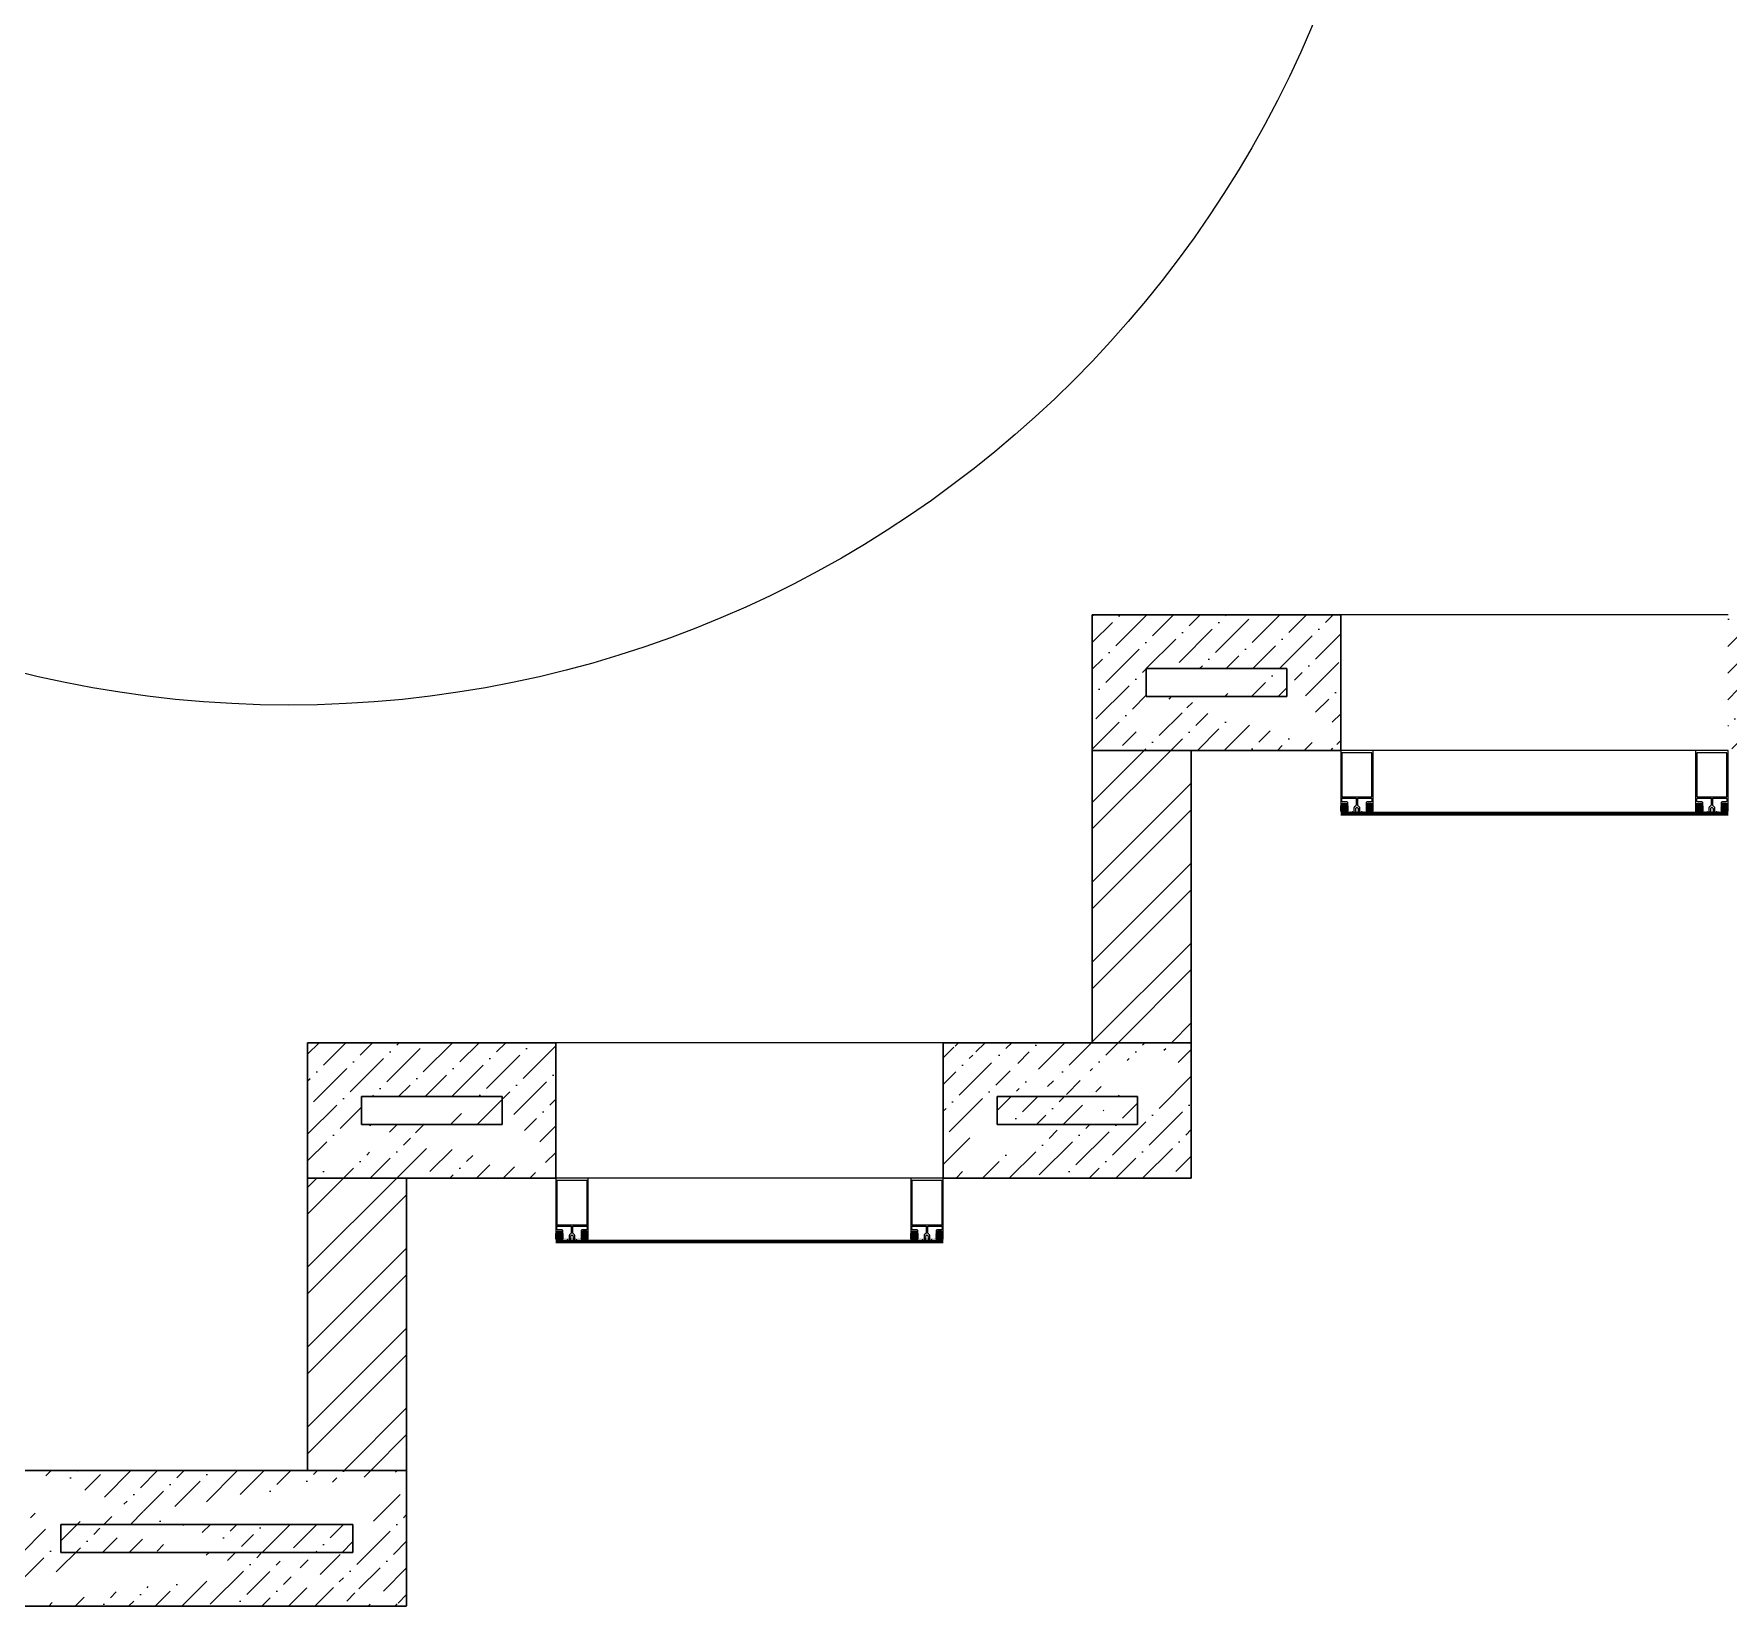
# Model space of a CAD drawing. Header units: millimetres. Extents: x 8275 to 147087, y -297470 to -191881.
# Drawn here: x 59663 to 63599, y -253864 to -250211 of the extents above; entities that cross this region are included whole.
import ezdxf

# ---------------------------------------------------------------- set-up
doc = ezdxf.new("R2010")
doc.units = ezdxf.units.MM
doc.header["$LTSCALE"] = 250
doc.header["$MEASUREMENT"] = 0
for name, color, linetype, lineweight in [('ele', 51, 'Continuous', 18), ('hatch', 9, 'Continuous', 0), ('wall', 1, 'Continuous', 30), ('win', 4, 'Continuous', 20)]:
    doc.layers.add(name, color=color, linetype=linetype, lineweight=lineweight)
doc.layers.add('FUR', color=140, linetype='Continuous')
pattern_1 = [(45, (-6686.7244, -321362.3454), (2e-16, 2.326009148), [4.93421053, -1.64473684]), (135, (-6685.5614, -321361.1824), (2e-16, 2.326009148), [4.93421053, -1.64473684])]
pattern_2 = [(45, (-6686.72, -321362.35), (-92.80777, 92.80777), []), (45, (-6624.85, -321362.35), (-92.80777, 92.80777), [])]
pattern_3 = [(45, (-6686.724, -321362.345), (23.201941, 85.073785), [109.375, -21.875, 0, -21.875])]

msp = doc.modelspace()

# ---------------------------------------------------------------- hatches: boundary and pattern name
at = {"layer": 'hatch'}
h = msp.add_hatch(dxfattribs=at)
h.set_pattern_fill('ANSI36', color=256, scale=350, style=0)
h.set_pattern_definition(pattern_3)
edge = h.paths.add_edge_path()
edge.add_arc((79429.6, -274746.3), 27677.2, 120.69566, 120.69629)
edge.add_line((65193.7, -251011), (65226.8, -251066.9))
edge.add_line((65129.7, -250903.3), (65129.8, -250903.5))
edge.add_line((65237.2, -250839.5), (65398, -251110.3))
edge.add_line((64176.2, -251875.8), (63598.2, -251875.8))
edge.add_line((63723.2, -251750.8), (63723.2, -251685.8))
edge.add_line((63598.2, -251875.8), (63598.2, -251560.8))
edge.add_line((64119.2, -251685.8), (63723.2, -251685.8))
edge.add_line((64138.7, -251750.8), (63723.2, -251750.8))
edge.add_line((64081.9, -251560.8), (63598.2, -251560.8))
edge.add_arc((80749.1, -276969.2), 30072.2, 120.69539, 123.44265)
edge.add_arc((80749.1, -276969.2), 30197.2, 120.93257, 123.37134)
edge.add_arc((80749.1, -276969.2), 30262.2, 120.93206, 123.33443)
edge.add_arc((80749.1, -276969.2), 30387.2, 120.69539, 123.2638)
h = msp.add_hatch(dxfattribs=at)
h.set_pattern_fill('ANSI36', color=256, scale=350, style=0)
h.set_pattern_definition(pattern_3)
edge = h.paths.add_edge_path()
edge.add_line((62574.2, -251750.8), (62574.2, -251685.8))
edge.add_line((62699.2, -251875.8), (62699.2, -251560.8))
edge.add_line((62574.2, -251750.8), (62247.2, -251750.8))
edge.add_line((62699.2, -251875.8), (62122.2, -251875.8))
edge.add_line((62574.2, -251685.8), (62247.2, -251685.8))
edge.add_line((62699.2, -251560.8), (62122.2, -251560.8))
edge.add_line((62247.2, -251685.8), (62247.2, -251750.8))
edge.add_line((62122.2, -251560.8), (62122.2, -251875.8))
h = msp.add_hatch(dxfattribs=at)
h.set_pattern_fill('ANSI32', color=256, scale=350, style=0)
h.set_pattern_definition(pattern_2)
h.paths.add_polyline_path([(62352.2, -251875.8), (62122.2, -251875.8), (62122.2, -252555.1), (62352.2, -252555.1)])
h = msp.add_hatch(dxfattribs=at)
h.set_pattern_fill('AR-HBONE', color=256, scale=0.411184, style=0)
h.set_pattern_definition(pattern_1)
h.paths.add_polyline_path([(62704.8, -252002.6), (62704.8, -252004.6), (62710.2, -252004.6), (62710.2, -252002.6)], flags=16)
h.paths.add_polyline_path([(62769.1, -252002.6), (62769.1, -252004.6), (62763.6, -252004.6), (62763.6, -252002.6)], flags=16)
edge = h.paths.add_edge_path()
edge.add_arc((62715, -252016.8), 0.685, 180, 360, ccw=False)
edge.add_arc((62713.7, -252016.8), 0.685, 180, 360, ccw=False)
edge.add_arc((62712.3, -252016.8), 0.685, 180, 360, ccw=False)
edge.add_arc((62710.9, -252016.8), 0.685, -180, 0, ccw=False)
edge.add_arc((62709.6, -252016.8), 0.685, -180, 0, ccw=False)
edge.add_arc((62708.2, -252016.8), 0.685, 180, 360, ccw=False)
edge.add_arc((62706.8, -252016.8), 0.685, 180, 360, ccw=False)
edge.add_arc((62705.4, -252016.8), 0.685, -180, 0, ccw=False)
edge.add_arc((62704.1, -252016.8), 0.685, 180, 360, ccw=False)
edge.add_arc((62702.7, -252016.8), 0.685, -180, 0, ccw=False)
edge.add_arc((62701.3, -252016.8), 0.685, 180, 360, ccw=False)
edge.add_arc((62700, -252016.8), 0.685, -180, 0, ccw=False)
edge.add_line((62699.3, -252016.8), (62699.3, -252004.6))
edge.add_line((62699.3, -252004.6), (62703.1, -252004.6))
edge.add_line((62703.1, -252004.6), (62703.1, -252002.6))
edge.add_line((62703.1, -252002.6), (62701.3, -252002.6))
edge.add_line((62701.3, -252002.6), (62703, -251999.1))
edge.add_line((62703, -251999.1), (62711.9, -251999.1))
edge.add_line((62711.9, -251999.1), (62713.7, -252002.6))
edge.add_line((62713.7, -252002.6), (62711.9, -252002.6))
edge.add_line((62711.9, -252002.6), (62711.9, -252004.6))
edge.add_line((62711.9, -252004.6), (62715.7, -252004.6))
edge.add_line((62715.7, -252004.6), (62715.7, -252016.8))
edge.add_arc((62758.8, -252016.7), 0.685, 180, 360)
edge.add_arc((62760.2, -252016.7), 0.685, 180, 360)
edge.add_arc((62761.5, -252016.7), 0.685, 180, 360)
edge.add_arc((62762.9, -252016.7), 0.685, 180, 360)
edge.add_arc((62764.3, -252016.7), 0.685, 180, 360)
edge.add_arc((62765.6, -252016.7), 0.685, 180, 360)
edge.add_arc((62767, -252016.7), 0.685, 180, 360)
edge.add_arc((62768.4, -252016.7), 0.685, 180, 360)
edge.add_arc((62769.8, -252016.7), 0.685, 180, 360)
edge.add_arc((62771.1, -252016.7), 0.685, 180, 360)
edge.add_arc((62772.5, -252016.7), 0.685, 180, 360)
edge.add_arc((62773.9, -252016.7), 0.685, 180, 360)
edge.add_line((62774.6, -252016.7), (62774.6, -252004.6))
edge.add_line((62774.6, -252004.6), (62770.7, -252004.6))
edge.add_line((62770.7, -252004.6), (62770.7, -252002.6))
edge.add_line((62770.7, -252002.6), (62772.5, -252002.6))
edge.add_line((62772.5, -252002.6), (62770.9, -251999.1))
edge.add_line((62770.9, -251999.1), (62761.9, -251999.1))
edge.add_line((62761.9, -251999.1), (62760.2, -252002.6))
edge.add_line((62760.2, -252002.6), (62761.9, -252002.6))
edge.add_line((62761.9, -252002.6), (62761.9, -252004.6))
edge.add_line((62761.9, -252004.6), (62758.1, -252004.6))
edge.add_line((62758.1, -252004.6), (62758.1, -252016.7))
h = msp.add_hatch(dxfattribs=at)
h.set_pattern_fill('AR-HBONE', color=256, scale=0.411184, style=0)
h.set_pattern_definition(pattern_1)
h.paths.add_polyline_path([(63529.4, -252002.6), (63529.4, -252004.6), (63534.9, -252004.6), (63534.9, -252002.6)], flags=16)
h.paths.add_polyline_path([(63593.7, -252002.6), (63593.7, -252004.6), (63588.2, -252004.6), (63588.2, -252002.6)], flags=16)
edge = h.paths.add_edge_path()
edge.add_arc((63539.7, -252016.8), 0.685, 180, 360, ccw=False)
edge.add_arc((63538.3, -252016.8), 0.685, 180, 360, ccw=False)
edge.add_arc((63536.9, -252016.8), 0.685, 180, 360, ccw=False)
edge.add_arc((63535.5, -252016.8), 0.685, -180, 0, ccw=False)
edge.add_arc((63534.2, -252016.8), 0.685, -180, 0, ccw=False)
edge.add_arc((63532.8, -252016.8), 0.685, 180, 360, ccw=False)
edge.add_arc((63531.4, -252016.8), 0.685, 180, 360, ccw=False)
edge.add_arc((63530.1, -252016.8), 0.685, -180, 0, ccw=False)
edge.add_arc((63528.7, -252016.8), 0.685, 180, 360, ccw=False)
edge.add_arc((63527.3, -252016.8), 0.685, -180, 0, ccw=False)
edge.add_arc((63526, -252016.8), 0.685, 180, 360, ccw=False)
edge.add_arc((63524.6, -252016.8), 0.685, -180, 0, ccw=False)
edge.add_line((63523.9, -252016.8), (63523.9, -252004.6))
edge.add_line((63523.9, -252004.6), (63527.7, -252004.6))
edge.add_line((63527.7, -252004.6), (63527.7, -252002.6))
edge.add_line((63527.7, -252002.6), (63526, -252002.6))
edge.add_line((63526, -252002.6), (63527.6, -251999.1))
edge.add_line((63527.6, -251999.1), (63536.5, -251999.1))
edge.add_line((63536.5, -251999.1), (63538.3, -252002.6))
edge.add_line((63538.3, -252002.6), (63536.5, -252002.6))
edge.add_line((63536.5, -252002.6), (63536.5, -252004.6))
edge.add_line((63536.5, -252004.6), (63540.3, -252004.6))
edge.add_line((63540.3, -252004.6), (63540.3, -252016.8))
edge.add_arc((63583.4, -252016.7), 0.685, 180, 360)
edge.add_arc((63584.8, -252016.7), 0.685, 180, 360)
edge.add_arc((63586.2, -252016.7), 0.685, 180, 360)
edge.add_arc((63587.5, -252016.7), 0.685, 180, 360)
edge.add_arc((63588.9, -252016.7), 0.685, 180, 360)
edge.add_arc((63590.3, -252016.7), 0.685, 180, 360)
edge.add_arc((63591.6, -252016.7), 0.685, 180, 360)
edge.add_arc((63593, -252016.7), 0.685, 180, 360)
edge.add_arc((63594.4, -252016.7), 0.685, 180, 360)
edge.add_arc((63595.7, -252016.7), 0.685, 180, 360)
edge.add_arc((63597.1, -252016.7), 0.685, 180, 360)
edge.add_arc((63598.5, -252016.7), 0.685, 180, 360)
edge.add_line((63599.2, -252016.7), (63599.2, -252004.6))
edge.add_line((63599.2, -252004.6), (63595.3, -252004.6))
edge.add_line((63595.3, -252004.6), (63595.3, -252002.6))
edge.add_line((63595.3, -252002.6), (63597.1, -252002.6))
edge.add_line((63597.1, -252002.6), (63595.5, -251999.1))
edge.add_line((63595.5, -251999.1), (63586.5, -251999.1))
edge.add_line((63586.5, -251999.1), (63584.8, -252002.6))
edge.add_line((63584.8, -252002.6), (63586.6, -252002.6))
edge.add_line((63586.6, -252002.6), (63586.6, -252004.6))
edge.add_line((63586.6, -252004.6), (63582.7, -252004.6))
edge.add_line((63582.7, -252004.6), (63582.7, -252016.7))
h = msp.add_hatch(dxfattribs=at)
h.set_pattern_fill('ANSI36', color=256, scale=350, style=0)
h.set_pattern_definition(pattern_3)
edge = h.paths.add_edge_path()
edge.add_line((60750.8, -252745.1), (60750.8, -252680.1))
edge.add_line((60875.8, -252870.1), (60875.8, -252555.1))
edge.add_line((60750.8, -252745.1), (60424.3, -252745.1))
edge.add_line((60875.8, -252870.1), (60299.3, -252870.1))
edge.add_line((60750.8, -252680.1), (60424.3, -252680.1))
edge.add_line((60875.8, -252555.1), (60299.3, -252555.1))
edge.add_line((60424.3, -252680.1), (60424.3, -252745.1))
edge.add_line((60299.3, -252555.1), (60299.3, -252870.1))
h = msp.add_hatch(dxfattribs=at)
h.set_pattern_fill('ANSI36', color=256, scale=350, style=0)
h.set_pattern_definition(pattern_3)
edge = h.paths.add_edge_path()
edge.add_line((61900.8, -252745.1), (61900.8, -252680.1))
edge.add_line((61775.8, -252870.1), (61775.8, -252555.1))
edge.add_line((62227.2, -252680.1), (62227.2, -252745.1))
edge.add_line((62352.2, -252555.1), (62352.2, -252870.1))
edge.add_line((62227.2, -252745.1), (61900.8, -252745.1))
edge.add_line((62352.2, -252870.1), (61775.8, -252870.1))
edge.add_line((62227.2, -252680.1), (61900.8, -252680.1))
edge.add_line((62352.2, -252555.1), (61775.8, -252555.1))
h = msp.add_hatch(dxfattribs=at)
h.set_pattern_fill('ANSI32', color=256, scale=350, style=0)
h.set_pattern_definition(pattern_2)
h.paths.add_polyline_path([(60299.3, -253549.3), (60529.3, -253549.3), (60529.3, -252870.1), (60299.3, -252870.1)])
h = msp.add_hatch(dxfattribs=at)
h.set_pattern_fill('AR-HBONE', color=256, scale=0.411184, style=0)
h.set_pattern_definition(pattern_1)
h.paths.add_polyline_path([(60881.3, -252996.8), (60881.3, -252998.8), (60886.8, -252998.8), (60886.8, -252996.8)], flags=16)
h.paths.add_polyline_path([(60945.6, -252996.8), (60945.6, -252998.8), (60940.1, -252998.8), (60940.1, -252996.8)], flags=16)
edge = h.paths.add_edge_path()
edge.add_arc((60891.6, -253011), 0.685, 180, 360, ccw=False)
edge.add_arc((60890.2, -253011), 0.685, 180, 360, ccw=False)
edge.add_arc((60888.8, -253011), 0.685, 180, 360, ccw=False)
edge.add_arc((60887.5, -253011), 0.685, -180, 0, ccw=False)
edge.add_arc((60886.1, -253011), 0.685, -180, 0, ccw=False)
edge.add_arc((60884.7, -253011), 0.685, 180, 360, ccw=False)
edge.add_arc((60883.3, -253011), 0.685, 180, 360, ccw=False)
edge.add_arc((60882, -253011), 0.685, -180, 0, ccw=False)
edge.add_arc((60880.6, -253011), 0.685, 180, 360, ccw=False)
edge.add_arc((60879.2, -253011), 0.685, -180, 0, ccw=False)
edge.add_arc((60877.9, -253011), 0.685, 180, 360, ccw=False)
edge.add_arc((60876.5, -253011), 0.685, -180, 0, ccw=False)
edge.add_line((60875.8, -253011), (60875.8, -252998.8))
edge.add_line((60875.8, -252998.8), (60879.6, -252998.8))
edge.add_line((60879.6, -252998.8), (60879.6, -252996.8))
edge.add_line((60879.6, -252996.8), (60877.9, -252996.8))
edge.add_line((60877.9, -252996.8), (60879.5, -252993.3))
edge.add_line((60879.5, -252993.3), (60888.4, -252993.3))
edge.add_line((60888.4, -252993.3), (60890.2, -252996.8))
edge.add_line((60890.2, -252996.8), (60888.4, -252996.8))
edge.add_line((60888.4, -252996.8), (60888.4, -252998.8))
edge.add_line((60888.4, -252998.8), (60892.3, -252998.8))
edge.add_line((60892.3, -252998.8), (60892.3, -253011))
edge.add_arc((60935.3, -253010.9), 0.685, 180, 360)
edge.add_arc((60936.7, -253010.9), 0.685, 180, 360)
edge.add_arc((60938.1, -253010.9), 0.685, 180, 360)
edge.add_arc((60939.4, -253010.9), 0.685, 180, 360)
edge.add_arc((60940.8, -253010.9), 0.685, 180, 360)
edge.add_arc((60942.2, -253010.9), 0.685, 180, 360)
edge.add_arc((60943.5, -253010.9), 0.685, 180, 360)
edge.add_arc((60944.9, -253010.9), 0.685, 180, 360)
edge.add_arc((60946.3, -253010.9), 0.685, 180, 360)
edge.add_arc((60947.7, -253010.9), 0.685, 180, 360)
edge.add_arc((60949, -253010.9), 0.685, 180, 360)
edge.add_arc((60950.4, -253010.9), 0.685, 180, 360)
edge.add_line((60951.1, -253010.9), (60951.1, -252998.8))
edge.add_line((60951.1, -252998.8), (60947.2, -252998.8))
edge.add_line((60947.2, -252998.8), (60947.2, -252996.8))
edge.add_line((60947.2, -252996.8), (60949, -252996.8))
edge.add_line((60949, -252996.8), (60947.4, -252993.3))
edge.add_line((60947.4, -252993.3), (60938.4, -252993.3))
edge.add_line((60938.4, -252993.3), (60936.7, -252996.8))
edge.add_line((60936.7, -252996.8), (60938.5, -252996.8))
edge.add_line((60938.5, -252996.8), (60938.5, -252998.8))
edge.add_line((60938.5, -252998.8), (60934.6, -252998.8))
edge.add_line((60934.6, -252998.8), (60934.6, -253010.9))
h = msp.add_hatch(dxfattribs=at)
h.set_pattern_fill('AR-HBONE', color=256, scale=0.411184, style=0)
h.set_pattern_definition(pattern_1)
h.paths.add_polyline_path([(61705.9, -252996.8), (61705.9, -252998.8), (61711.4, -252998.8), (61711.4, -252996.8)], flags=16)
h.paths.add_polyline_path([(61770.2, -252996.8), (61770.2, -252998.8), (61764.7, -252998.8), (61764.7, -252996.8)], flags=16)
edge = h.paths.add_edge_path()
edge.add_arc((61716.2, -253011), 0.685, 180, 360, ccw=False)
edge.add_arc((61714.8, -253011), 0.685, 180, 360, ccw=False)
edge.add_arc((61713.4, -253011), 0.685, 180, 360, ccw=False)
edge.add_arc((61712.1, -253011), 0.685, -180, 0, ccw=False)
edge.add_arc((61710.7, -253011), 0.685, -180, 0, ccw=False)
edge.add_arc((61709.3, -253011), 0.685, 180, 360, ccw=False)
edge.add_arc((61708, -253011), 0.685, 180, 360, ccw=False)
edge.add_arc((61706.6, -253011), 0.685, -180, 0, ccw=False)
edge.add_arc((61705.2, -253011), 0.685, 180, 360, ccw=False)
edge.add_arc((61703.8, -253011), 0.685, -180, 0, ccw=False)
edge.add_arc((61702.5, -253011), 0.685, 180, 360, ccw=False)
edge.add_arc((61701.1, -253011), 0.685, -180, 0, ccw=False)
edge.add_line((61700.4, -253011), (61700.4, -252998.8))
edge.add_line((61700.4, -252998.8), (61704.3, -252998.8))
edge.add_line((61704.3, -252998.8), (61704.3, -252996.8))
edge.add_line((61704.3, -252996.8), (61702.5, -252996.8))
edge.add_line((61702.5, -252996.8), (61704.1, -252993.3))
edge.add_line((61704.1, -252993.3), (61713.1, -252993.3))
edge.add_line((61713.1, -252993.3), (61714.8, -252996.8))
edge.add_line((61714.8, -252996.8), (61713, -252996.8))
edge.add_line((61713, -252996.8), (61713, -252998.8))
edge.add_line((61713, -252998.8), (61716.9, -252998.8))
edge.add_line((61716.9, -252998.8), (61716.9, -253011))
edge.add_arc((61759.9, -253010.9), 0.685, 180, 360)
edge.add_arc((61761.3, -253010.9), 0.685, 180, 360)
edge.add_arc((61762.7, -253010.9), 0.685, 180, 360)
edge.add_arc((61764, -253010.9), 0.685, 180, 360)
edge.add_arc((61765.4, -253010.9), 0.685, 180, 360)
edge.add_arc((61766.8, -253010.9), 0.685, 180, 360)
edge.add_arc((61768.2, -253010.9), 0.685, 180, 360)
edge.add_arc((61769.5, -253010.9), 0.685, 180, 360)
edge.add_arc((61770.9, -253010.9), 0.685, 180, 360)
edge.add_arc((61772.3, -253010.9), 0.685, 180, 360)
edge.add_arc((61773.6, -253010.9), 0.685, 180, 360)
edge.add_arc((61775, -253010.9), 0.685, 180, 360)
edge.add_line((61775.7, -253010.9), (61775.7, -252998.8))
edge.add_line((61775.7, -252998.8), (61771.9, -252998.8))
edge.add_line((61771.9, -252998.8), (61771.9, -252996.8))
edge.add_line((61771.9, -252996.8), (61773.6, -252996.8))
edge.add_line((61773.6, -252996.8), (61772, -252993.3))
edge.add_line((61772, -252993.3), (61763.1, -252993.3))
edge.add_line((61763.1, -252993.3), (61761.3, -252996.8))
edge.add_line((61761.3, -252996.8), (61763.1, -252996.8))
edge.add_line((61763.1, -252996.8), (61763.1, -252998.8))
edge.add_line((61763.1, -252998.8), (61759.2, -252998.8))
edge.add_line((61759.2, -252998.8), (61759.2, -253010.9))
h = msp.add_hatch(dxfattribs=at)
h.set_pattern_fill('ANSI36', color=256, scale=350, style=0)
h.set_pattern_definition(pattern_3)
edge = h.paths.add_edge_path()
edge.add_line((59655.8, -253549.3), (60529.3, -253549.3))
edge.add_line((59725.8, -253674.3), (59725.8, -253739.3))
edge.add_line((59600.8, -253549.3), (59600.8, -253864.3))
edge.add_line((59780.8, -253739.3), (60404.3, -253739.3))
edge.add_line((59655.8, -253864.3), (60529.3, -253864.3))
edge.add_line((59780.8, -253674.3), (60404.3, -253674.3))
edge.add_line((60404.3, -253674.3), (60404.3, -253739.3))
edge.add_line((60529.3, -253549.3), (60529.3, -253864.3))

# ---------------------------------------------------------------- linework, layer by layer
at = {"layer": 'ele', "linetype": 'ByBlock', "ltscale": 100}
for p, q in [((63599.2, -251560.8, -11300.6), (62699.2, -251560.8, -11300.6)), ((61775.8, -252555.1, -11300.6), (60875.8, -252555.1, -11300.6))]:
    msp.add_line(p, q, dxfattribs=at)
at = {"layer": 'FUR', "linetype": 'ByBlock', "ltscale": 100}
msp.add_circle((60255.8, -249192.2, -11300.6), 2578.4, dxfattribs=at)
at = {"layer": 'wall'}
for p, q in [((62122.2, -251560.8, -11300.6), (62122.2, -251875.8, -11300.6)), ((62699.2, -251560.8, -11300.6), (62122.2, -251560.8, -11300.6)), ((62699.2, -251875.8, -11300.6), (62699.2, -251560.8, -11300.6)), ((62247.2, -251685.8, -11300.6), (62247.2, -251750.8, -11300.6)), ((62574.2, -251685.8, -11300.6), (62247.2, -251685.8, -11300.6)), ((62574.2, -251750.8, -11300.6), (62574.2, -251685.8, -11300.6)), ((62574.2, -251750.8, -11300.6), (62247.2, -251750.8, -11300.6)), ((62699.2, -251875.8, -11300.6), (62122.2, -251875.8, -11300.6)), ((62122.2, -252555.1, -11300.6), (62122.2, -251875.8, -11300.6)), ((62352.2, -252555.1, -11300.6), (62352.2, -251875.8, -11300.6)), ((60299.3, -252555.1, -11300.6), (60299.3, -252870.1, -11300.6)), ((60875.8, -252555.1, -11300.6), (60299.3, -252555.1, -11300.6)), ((60875.8, -252870.1, -11300.6), (60875.8, -252555.1, -11300.6)), ((62352.2, -252555.1, -11300.6), (61775.8, -252555.1, -11300.6)), ((61775.8, -252870.1, -11300.6), (61775.8, -252555.1, -11300.6)), ((62352.2, -252555.1, -11300.6), (62352.2, -252870.1, -11300.6)), ((60424.3, -252680.1, -11300.6), (60424.3, -252745.1, -11300.6)), ((60750.8, -252680.1, -11300.6), (60424.3, -252680.1, -11300.6)), ((60750.8, -252745.1, -11300.6), (60750.8, -252680.1, -11300.6)), ((62227.2, -252680.1, -11300.6), (61900.8, -252680.1, -11300.6)), ((61900.8, -252745.1, -11300.6), (61900.8, -252680.1, -11300.6)), ((62227.2, -252680.1, -11300.6), (62227.2, -252745.1, -11300.6)), ((60750.8, -252745.1, -11300.6), (60424.3, -252745.1, -11300.6)), ((62227.2, -252745.1, -11300.6), (61900.8, -252745.1, -11300.6)), ((60875.8, -252870.1, -11300.6), (60299.3, -252870.1, -11300.6)), ((60299.3, -253549.3, -11300.6), (60299.3, -252870.1, -11300.6)), ((60529.3, -253549.3, -11300.6), (60529.3, -252870.1, -11300.6)), ((62352.2, -252870.1, -11300.6), (61775.8, -252870.1, -11300.6)), ((59600.8, -253549.3, -11300.6), (60529.3, -253549.3, -11300.6)), ((60529.3, -253549.3, -11300.6), (60529.3, -253863.4, -11300.6)), ((59725.8, -253674.3, -11300.6), (59725.8, -253739.3, -11300.6)), ((59725.8, -253674.3, -11300.6), (60404.3, -253674.3, -11300.6)), ((60404.3, -253674.3, -11300.6), (60404.3, -253739.3, -11300.6)), ((59725.8, -253739.3, -11300.6), (60404.3, -253739.3, -11300.6)), ((59600.8, -253864.3, -11300.6), (60529.3, -253864.3, -11300.6))]:
    msp.add_line(p, q, dxfattribs=at)
at = {"layer": 'win'}
for p, q in [((63599.2, -251875.9, -11300.6), (62699.2, -251875.9, -11300.6)), ((62726, -252017.7, -11300.6), (62727.3, -252019, -11300.6)), ((62747.9, -252017.7, -11300.6), (62746.5, -252019, -11300.6)), ((63550.6, -252017.7, -11300.6), (63551.9, -252019, -11300.6)), ((63572.5, -252017.7, -11300.6), (63571.1, -252019, -11300.6)), ((62699.2, -252019.6, -11300.6), (63599.2, -252019.6, -11300.6)), ((63599.2, -252020.7, -11300.6), (62699.2, -252020.7, -11300.6)), ((63599.2, -252021.8, -11300.6), (62699.2, -252021.7, -11300.6)), ((63599.2, -252022.9, -11300.6), (62699.2, -252022.8, -11300.6)), ((63599.2, -252024, -11300.6), (62699.2, -252023.9, -11300.6)), ((63599.2, -252025.1, -11300.6), (62699.2, -252025, -11300.6)), ((63599.2, -252026.2, -11300.6), (62699.2, -252026.1, -11300.6)), ((62727.3, -252024.5, -11300.6), (62726, -252025.9, -11300.6)), ((62727.3, -252019, -11300.6), (62727.3, -252024.5, -11300.6)), ((62746.5, -252019, -11300.6), (62746.5, -252024.5, -11300.6)), ((62746.5, -252024.5, -11300.6), (62747.9, -252025.9, -11300.6)), ((63551.9, -252024.5, -11300.6), (63550.6, -252025.9, -11300.6)), ((63551.9, -252019, -11300.6), (63551.9, -252024.5, -11300.6)), ((63571.1, -252019, -11300.6), (63571.1, -252024.5, -11300.6)), ((63571.1, -252024.5, -11300.6), (63572.5, -252025.9, -11300.6)), ((61775.8, -252870.1, -11300.6), (60875.8, -252870.1, -11300.6)), ((60875.8, -253013.8, -11300.6), (61775.8, -253013.8, -11300.6)), ((61775.8, -253014.9, -11300.6), (60875.8, -253014.9, -11300.6)), ((61775.8, -253016, -11300.6), (60875.8, -253016, -11300.6)), ((61775.8, -253017.1, -11300.6), (60875.8, -253017.1, -11300.6)), ((61775.8, -253018.2, -11300.6), (60875.8, -253018.2, -11300.6)), ((61775.8, -253019.3, -11300.6), (60875.8, -253019.3, -11300.6)), ((61775.8, -253020.4, -11300.6), (60875.8, -253020.4, -11300.6)), ((60902.5, -253011.9, -11300.6), (60903.8, -253013.3, -11300.6)), ((60903.8, -253018.7, -11300.6), (60902.5, -253020.1, -11300.6)), ((60903.8, -253013.3, -11300.6), (60903.8, -253018.7, -11300.6)), ((60924.4, -253011.9, -11300.6), (60923, -253013.3, -11300.6)), ((60923, -253013.3, -11300.6), (60923, -253018.7, -11300.6)), ((60923, -253018.7, -11300.6), (60924.4, -253020.1, -11300.6)), ((61727.1, -253011.9, -11300.6), (61728.5, -253013.3, -11300.6)), ((61728.5, -253018.7, -11300.6), (61727.1, -253020.1, -11300.6)), ((61728.5, -253013.3, -11300.6), (61728.5, -253018.7, -11300.6)), ((61749, -253011.9, -11300.6), (61747.7, -253013.3, -11300.6)), ((61747.7, -253013.3, -11300.6), (61747.7, -253018.7, -11300.6)), ((61747.7, -253018.7, -11300.6), (61749, -253020.1, -11300.6))]:
    msp.add_line(p, q, dxfattribs=at)
at = {"layer": 'win', "elevation": -11300.6}
for points in [[(62739.7, -252013.9), (62740.2, -252014.5), (62739.7, -252015), (62739.7, -252017.8), (62740.2, -252018.3), (62739.7, -252018.9), (62739.7, -252021.6), (62740.2, -252022.2, 0.960671), (62743.8, -252022), (62743.8, -252009.4, 0.198912), (62743, -252007.7), (62739.7, -252004.3, -0.198912), (62739, -252002.6), (62739, -251986.8), (62769.4, -251986.8, -0.414214), (62771.9, -251989.3), (62771.9, -251993.2, -0.414214), (62769.4, -251995.7), (62760.6, -251995.7, 0.414214), (62758.2, -251998.2), (62758.2, -252004.6), (62762, -252004.6), (62762, -252002.6), (62760.2, -252002.6), (62760.2, -251999.1), (62772.6, -251999.1), (62772.6, -252002.6), (62770.8, -252002.6), (62770.8, -252004.6), (62774.6, -252004.6), (62774.6, -251875.9), (62699.2, -251875.9), (62699.2, -252004.6), (62703.1, -252004.6), (62703.1, -252002.6), (62701.3, -252002.6), (62701.3, -251999.1), (62713.6, -251999.1), (62713.6, -252002.6), (62711.8, -252002.6), (62711.8, -252004.6), (62715.7, -252004.6), (62715.7, -251998.2, 0.414214), (62713.2, -251995.7), (62704.4, -251995.7, -0.414214), (62702, -251993.2), (62702, -251989.3, -0.414214), (62704.4, -251986.8), (62734.9, -251986.8), (62734.9, -252002.6, -0.198912), (62734.1, -252004.3), (62730.8, -252007.7, 0.198912), (62730.1, -252009.4), (62730.1, -252022, 0.960671), (62733.6, -252022.2), (62734.2, -252021.6), (62734.2, -252018.9), (62733.6, -252018.3), (62734.2, -252017.8), (62734.2, -252015), (62733.6, -252014.5), (62734.2, -252013.9), (62734.2, -252011.2), (62733.6, -252010.6), (62736.9, -252007.4), (62740.2, -252010.6), (62739.7, -252011.2)], [(63564.3, -252013.9), (63564.8, -252014.5), (63564.3, -252015), (63564.3, -252017.8), (63564.8, -252018.3), (63564.3, -252018.9), (63564.3, -252021.6), (63564.8, -252022.2, 0.960671), (63568.4, -252022), (63568.4, -252009.4, 0.198912), (63567.7, -252007.7), (63564.3, -252004.3, -0.198912), (63563.6, -252002.6), (63563.6, -251986.8), (63594, -251986.8, -0.414214), (63596.5, -251989.3), (63596.5, -251993.2, -0.414214), (63594, -251995.7), (63585.2, -251995.7, 0.414214), (63582.8, -251998.2), (63582.8, -252004.6), (63586.6, -252004.6), (63586.6, -252002.6), (63584.8, -252002.6), (63584.8, -251999.1), (63597.2, -251999.1), (63597.2, -252002.6), (63595.4, -252002.6), (63595.4, -252004.6), (63599.2, -252004.6), (63599.2, -251875.9), (63523.8, -251875.9), (63523.8, -252004.6), (63527.7, -252004.6), (63527.7, -252002.6), (63525.9, -252002.6), (63525.9, -251999.1), (63538.2, -251999.1), (63538.2, -252002.6), (63536.5, -252002.6), (63536.5, -252004.6), (63540.3, -252004.6), (63540.3, -251998.2, 0.414214), (63537.8, -251995.7), (63529.1, -251995.7, -0.414214), (63526.6, -251993.2), (63526.6, -251989.3, -0.414214), (63529.1, -251986.8), (63559.5, -251986.8), (63559.5, -252002.6, -0.198912), (63558.8, -252004.3), (63555.4, -252007.7, 0.198912), (63554.7, -252009.4), (63554.7, -252022, 0.960671), (63558.2, -252022.2), (63558.8, -252021.6), (63558.8, -252018.9), (63558.2, -252018.3), (63558.8, -252017.8), (63558.8, -252015), (63558.2, -252014.5), (63558.8, -252013.9), (63558.8, -252011.2), (63558.2, -252010.6), (63561.5, -252007.4), (63564.8, -252010.6), (63564.3, -252011.2)], [(60916.2, -253008.1), (60916.7, -253008.7), (60916.2, -253009.2), (60916.2, -253012), (60916.7, -253012.5), (60916.2, -253013.1), (60916.2, -253015.8), (60916.7, -253016.4, 0.960671), (60920.3, -253016.2), (60920.3, -253003.6, 0.198912), (60919.6, -253001.9), (60916.2, -252998.5, -0.198912), (60915.5, -252996.8), (60915.5, -252981), (60945.9, -252981, -0.414214), (60948.4, -252983.5), (60948.4, -252987.4, -0.414214), (60945.9, -252989.9), (60937.2, -252989.9, 0.414214), (60934.7, -252992.4), (60934.7, -252998.8), (60938.5, -252998.8), (60938.5, -252996.8), (60936.7, -252996.8), (60936.7, -252993.3), (60949.1, -252993.3), (60949.1, -252996.8), (60947.3, -252996.8), (60947.3, -252998.8), (60951.1, -252998.8), (60951.1, -252870.1), (60875.8, -252870.1), (60875.8, -252998.8), (60879.6, -252998.8), (60879.6, -252996.8), (60877.8, -252996.8), (60877.8, -252993.3), (60890.1, -252993.3), (60890.1, -252996.8), (60888.4, -252996.8), (60888.4, -252998.8), (60892.2, -252998.8), (60892.2, -252992.4, 0.414214), (60889.7, -252989.9), (60881, -252989.9, -0.414214), (60878.5, -252987.4), (60878.5, -252983.5, -0.414214), (60881, -252981), (60911.4, -252981), (60911.4, -252996.8, -0.198912), (60910.7, -252998.5), (60907.3, -253001.9, 0.198912), (60906.6, -253003.6), (60906.6, -253016.2, 0.960671), (60910.1, -253016.4), (60910.7, -253015.8), (60910.7, -253013.1), (60910.2, -253012.5), (60910.7, -253012), (60910.7, -253009.2), (60910.2, -253008.7), (60910.7, -253008.1), (60910.7, -253005.4), (60910.2, -253004.9), (60913.4, -253001.6), (60916.7, -253004.9), (60916.2, -253005.4)], [(61740.8, -253008.1), (61741.3, -253008.7), (61740.8, -253009.2), (61740.8, -253012), (61741.3, -253012.5), (61740.8, -253013.1), (61740.8, -253015.8), (61741.4, -253016.4, 0.960671), (61744.9, -253016.2), (61744.9, -253003.6, 0.198912), (61744.2, -253001.9), (61740.8, -252998.5, -0.198912), (61740.1, -252996.8), (61740.1, -252981), (61770.5, -252981, -0.414214), (61773, -252983.5), (61773, -252987.4, -0.414214), (61770.5, -252989.9), (61761.8, -252989.9, 0.414214), (61759.3, -252992.4), (61759.3, -252998.8), (61763.1, -252998.8), (61763.1, -252996.8), (61761.4, -252996.8), (61761.4, -252993.3), (61773.7, -252993.3), (61773.7, -252996.8), (61771.9, -252996.8), (61771.9, -252998.8), (61775.8, -252998.8), (61775.8, -252870.1), (61700.4, -252870.1), (61700.4, -252998.8), (61704.2, -252998.8), (61704.2, -252996.8), (61702.4, -252996.8), (61702.4, -252993.3), (61714.8, -252993.3), (61714.8, -252996.8), (61713, -252996.8), (61713, -252998.8), (61716.8, -252998.8), (61716.8, -252992.4, 0.414214), (61714.3, -252989.9), (61705.6, -252989.9, -0.414214), (61703.1, -252987.4), (61703.1, -252983.5, -0.414214), (61705.6, -252981), (61736, -252981), (61736, -252996.8, -0.198912), (61735.3, -252998.5), (61731.9, -253001.9, 0.198912), (61731.2, -253003.6), (61731.2, -253016.2, 0.960671), (61734.8, -253016.4), (61735.3, -253015.8), (61735.3, -253013.1), (61734.8, -253012.5), (61735.3, -253012), (61735.3, -253009.2), (61734.8, -253008.7), (61735.3, -253008.1), (61735.3, -253005.4), (61734.8, -253004.9), (61738.1, -253001.6), (61741.3, -253004.9), (61740.8, -253005.4)]]:
    msp.add_lwpolyline(points, format="xyb", close=True, dxfattribs=at)
for points in [[(62702, -251881.4), (62702, -251984.1), (62771.9, -251984.1), (62771.9, -251881.4)], [(63526.6, -251881.4), (63526.6, -251984.1), (63596.5, -251984.1), (63596.5, -251881.4)], [(62704.8, -252002.6), (62704.8, -252004.6), (62710.2, -252004.6), (62710.2, -252002.6)], [(62769.1, -252002.6), (62769.1, -252004.6), (62763.6, -252004.6), (62763.6, -252002.6)], [(63529.4, -252002.6), (63529.4, -252004.6), (63534.9, -252004.6), (63534.9, -252002.6)], [(63593.7, -252002.6), (63593.7, -252004.6), (63588.2, -252004.6), (63588.2, -252002.6)], [(60878.5, -252875.6), (60878.5, -252978.3), (60948.4, -252978.3), (60948.4, -252875.6)], [(61703.1, -252875.6), (61703.1, -252978.3), (61773, -252978.3), (61773, -252875.6)], [(60881.3, -252996.8), (60881.3, -252998.8), (60886.8, -252998.8), (60886.8, -252996.8)], [(60945.6, -252996.8), (60945.6, -252998.8), (60940.1, -252998.8), (60940.1, -252996.8)], [(61705.9, -252996.8), (61705.9, -252998.8), (61711.4, -252998.8), (61711.4, -252996.8)], [(61770.2, -252996.8), (61770.2, -252998.8), (61764.7, -252998.8), (61764.7, -252996.8)]]:
    msp.add_lwpolyline(points, close=True, dxfattribs=at)
for points in [[(62715.7, -252016.8, -1), (62714.4, -252016.8, -1), (62713, -252016.8, -1), (62711.6, -252016.8, -1), (62710.2, -252016.8, -1), (62708.9, -252016.8, -1), (62707.5, -252016.8, -1), (62706.1, -252016.8, -1), (62704.8, -252016.8, -1), (62703.4, -252016.8, -1), (62702, -252016.8, -1), (62700.7, -252016.8, -1), (62699.3, -252016.8), (62699.3, -252004.6), (62703.1, -252004.6), (62703.1, -252002.6), (62701.3, -252002.6), (62703, -251999.1), (62711.9, -251999.1), (62713.7, -252002.6), (62711.8, -252002.6), (62711.8, -252004.6), (62715.7, -252004.6), (62715.7, -252016.8)], [(62758.1, -252016.7, 1), (62759.5, -252016.7, 1), (62760.8, -252016.7, 1), (62762.2, -252016.7, 1), (62763.6, -252016.7, 1), (62765, -252016.7, 1), (62766.3, -252016.7, 1), (62767.7, -252016.7, 1), (62769.1, -252016.7, 1), (62770.4, -252016.7, 1), (62771.8, -252016.7, 1), (62773.2, -252016.7, 1), (62774.6, -252016.7), (62774.6, -252004.6), (62770.7, -252004.6), (62770.7, -252002.6), (62772.5, -252002.6), (62770.9, -251999.1), (62761.9, -251999.1), (62760.2, -252002.6), (62761.9, -252002.6), (62761.9, -252004.6), (62758.1, -252004.6), (62758.1, -252016.7)], [(63540.3, -252016.8, -1), (63539, -252016.8, -1), (63537.6, -252016.8, -1), (63536.2, -252016.8, -1), (63534.9, -252016.8, -1), (63533.5, -252016.8, -1), (63532.1, -252016.8, -1), (63530.7, -252016.8, -1), (63529.4, -252016.8, -1), (63528, -252016.8, -1), (63526.6, -252016.8, -1), (63525.3, -252016.8, -1), (63523.9, -252016.8), (63523.9, -252004.6), (63527.7, -252004.6), (63527.7, -252002.6), (63526, -252002.6), (63527.6, -251999.1), (63536.5, -251999.1), (63538.3, -252002.6), (63536.5, -252002.6), (63536.5, -252004.6), (63540.3, -252004.6), (63540.3, -252016.8)], [(63582.7, -252016.7, 1), (63584.1, -252016.7, 1), (63585.5, -252016.7, 1), (63586.8, -252016.7, 1), (63588.2, -252016.7, 1), (63589.6, -252016.7, 1), (63590.9, -252016.7, 1), (63592.3, -252016.7, 1), (63593.7, -252016.7, 1), (63595.1, -252016.7, 1), (63596.4, -252016.7, 1), (63597.8, -252016.7, 1), (63599.2, -252016.7), (63599.2, -252004.6), (63595.3, -252004.6), (63595.3, -252002.6), (63597.1, -252002.6), (63595.5, -251999.1), (63586.5, -251999.1), (63584.8, -252002.6), (63586.6, -252002.6), (63586.6, -252004.6), (63582.7, -252004.6), (63582.7, -252016.7)], [(60892.3, -253011, -1), (60890.9, -253011, -1), (60889.5, -253011, -1), (60888.1, -253011, -1), (60886.8, -253011, -1), (60885.4, -253011, -1), (60884, -253011, -1), (60882.7, -253011, -1), (60881.3, -253011, -1), (60879.9, -253011, -1), (60878.5, -253011, -1), (60877.2, -253011, -1), (60875.8, -253011), (60875.8, -252998.8), (60879.6, -252998.8), (60879.6, -252996.8), (60877.9, -252996.8), (60879.5, -252993.3), (60888.4, -252993.3), (60890.2, -252996.8), (60888.4, -252996.8), (60888.4, -252998.8), (60892.3, -252998.8), (60892.3, -253011)], [(60934.6, -253010.9, 1), (60936, -253010.9, 1), (60937.4, -253010.9, 1), (60938.7, -253010.9, 1), (60940.1, -253010.9, 1), (60941.5, -253010.9, 1), (60942.9, -253010.9, 1), (60944.2, -253010.9, 1), (60945.6, -253010.9, 1), (60947, -253010.9, 1), (60948.3, -253010.9, 1), (60949.7, -253010.9, 1), (60951.1, -253010.9), (60951.1, -252998.8), (60947.2, -252998.8), (60947.2, -252996.8), (60949, -252996.8), (60947.4, -252993.3), (60938.4, -252993.3), (60936.7, -252996.8), (60938.5, -252996.8), (60938.5, -252998.8), (60934.6, -252998.8), (60934.6, -253010.9)], [(61716.9, -253011, -1), (61715.5, -253011, -1), (61714.1, -253011, -1), (61712.8, -253011, -1), (61711.4, -253011, -1), (61710, -253011, -1), (61708.6, -253011, -1), (61707.3, -253011, -1), (61705.9, -253011, -1), (61704.5, -253011, -1), (61703.2, -253011, -1), (61701.8, -253011, -1), (61700.4, -253011), (61700.4, -252998.8), (61704.2, -252998.8), (61704.2, -252996.8), (61702.5, -252996.8), (61704.1, -252993.3), (61713.1, -252993.3), (61714.8, -252996.8), (61713, -252996.8), (61713, -252998.8), (61716.9, -252998.8), (61716.9, -253011)], [(61759.2, -253010.9, 1), (61760.6, -253010.9, 1), (61762, -253010.9, 1), (61763.4, -253010.9, 1), (61764.7, -253010.9, 1), (61766.1, -253010.9, 1), (61767.5, -253010.9, 1), (61768.8, -253010.9, 1), (61770.2, -253010.9, 1), (61771.6, -253010.9, 1), (61773, -253010.9, 1), (61774.3, -253010.9, 1), (61775.7, -253010.9), (61775.7, -252998.8), (61771.9, -252998.8), (61771.9, -252996.8), (61773.6, -252996.8), (61772, -252993.3), (61763.1, -252993.3), (61761.3, -252996.8), (61763.1, -252996.8), (61763.1, -252998.8), (61759.2, -252998.8), (61759.2, -253010.9)]]:
    msp.add_lwpolyline(points, format="xyb", dxfattribs=at)
at = {"layer": 'win'}
for centre, radius, start, end in [((62736.9, -252080.8, -11300.6), 56, 78.7142, 101.2858), ((62736.9, -252083.6, -11300.6), 59.5, 80.3724, 99.6276), ((62730.3, -252045.7, -11300.6), 23.7, 90.5827, 97.2319), ((62730, -252034.3, -11300.6), 11.8, 89.2696, 102.9213), ((62730.8, -252041.6, -11300.6), 18.7, 91.462, 100.7613), ((62733.8, -252061.4, -11300.6), 38.2, 94.8062, 99.8319), ((62736.9, -252084.4, -11300.6), 61, 80.9489, 99.0511), ((62736.9, -252277.6, -11300.6), 254.6, 89.1895, 90.8105), ((62736.9, -252101.9, -11300.6), 79.4, 87.5658, 92.4342), ((62736.9, -252084, -11300.6), 62, 87.0118, 92.9882), ((62736.9, -252055.5, -11300.6), 34.1, 85.3872, 94.6128), ((62741.3, -252050.6, -11300.6), 27.3, 79.0292, 86.0298), ((62742.6, -252044.6, -11300.6), 21.7, 79.6267, 87.558), ((62743.9, -252031.9, -11300.6), 9.46, 74.1249, 91.2788), ((62743.2, -252037.6, -11300.6), 15.6, 77.8628, 87.9964), ((63561.5, -252080.8, -11300.6), 56, 78.7142, 101.2858), ((63561.5, -252083.6, -11300.6), 59.5, 80.3724, 99.6276), ((63554.9, -252045.7, -11300.6), 23.7, 90.5827, 97.2319), ((63554.6, -252034.3, -11300.6), 11.8, 89.2696, 102.9213), ((63555.4, -252041.6, -11300.6), 18.7, 91.462, 100.7613), ((63558.5, -252061.4, -11300.6), 38.2, 94.8062, 99.8319), ((63561.5, -252084.4, -11300.6), 61, 80.9489, 99.0511), ((63561.5, -252277.6, -11300.6), 254.6, 89.1895, 90.8105), ((63561.5, -252101.9, -11300.6), 79.4, 87.5658, 92.4342), ((63561.5, -252084, -11300.6), 62, 87.0118, 92.9882), ((63561.5, -252055.5, -11300.6), 34.1, 85.3872, 94.6128), ((63565.9, -252050.6, -11300.6), 27.3, 79.0292, 86.0298), ((63567.2, -252044.6, -11300.6), 21.7, 79.6267, 87.558), ((63568.5, -252031.9, -11300.6), 9.46, 74.1249, 91.2788), ((63567.8, -252037.6, -11300.6), 15.6, 77.8628, 87.9964), ((60913.4, -253075.1, -11300.6), 56, 78.7142, 101.2858), ((60913.4, -253077.8, -11300.6), 59.5, 80.3724, 99.6276), ((60906.8, -253039.9, -11300.6), 23.7, 90.5827, 97.2319), ((60906.5, -253028.5, -11300.6), 11.8, 89.2696, 102.9213), ((60907.3, -253035.8, -11300.6), 18.7, 91.462, 100.7613), ((60910.4, -253055.6, -11300.6), 38.2, 94.8062, 99.8319), ((60913.4, -253078.6, -11300.6), 61, 80.9489, 99.0511), ((60913.4, -253271.9, -11300.6), 254.6, 89.1895, 90.8105), ((60913.4, -253096.1, -11300.6), 79.4, 87.5658, 92.4342), ((60913.4, -253078.2, -11300.6), 62, 87.0118, 92.9882), ((60913.4, -253049.7, -11300.6), 34.1, 85.3872, 94.6128), ((60917.8, -253044.8, -11300.6), 27.3, 79.0292, 86.0298), ((60919.1, -253038.8, -11300.6), 21.7, 79.6267, 87.558), ((60920.4, -253026.1, -11300.6), 9.46, 74.1249, 91.2788), ((60919.7, -253031.9, -11300.6), 15.6, 77.8628, 87.9964), ((61738.1, -253075.1, -11300.6), 56, 78.7142, 101.2858), ((61738.1, -253077.8, -11300.6), 59.5, 80.3724, 99.6276), ((61731.4, -253039.9, -11300.6), 23.7, 90.5827, 97.2319), ((61731.1, -253028.5, -11300.6), 11.8, 89.2696, 102.9213), ((61731.9, -253035.8, -11300.6), 18.7, 91.462, 100.7613), ((61735, -253055.6, -11300.6), 38.2, 94.8062, 99.8319), ((61738.1, -253078.6, -11300.6), 61, 80.9489, 99.0511), ((61738.1, -253271.9, -11300.6), 254.6, 89.1895, 90.8105), ((61738.1, -253096.1, -11300.6), 79.4, 87.5658, 92.4342), ((61738.1, -253078.2, -11300.6), 62, 87.0118, 92.9882), ((61738.1, -253049.7, -11300.6), 34.1, 85.3872, 94.6128), ((61742.4, -253044.8, -11300.6), 27.3, 79.0292, 86.0298), ((61743.7, -253038.8, -11300.6), 21.7, 79.6267, 87.558), ((61744.4, -253031.9, -11300.6), 15.6, 77.8628, 87.9964), ((61745.1, -253026.1, -11300.6), 9.46, 74.1249, 91.2788)]:
    msp.add_arc(centre, radius, start, end, dxfattribs=at)

doc.saveas('drawing.dxf')
